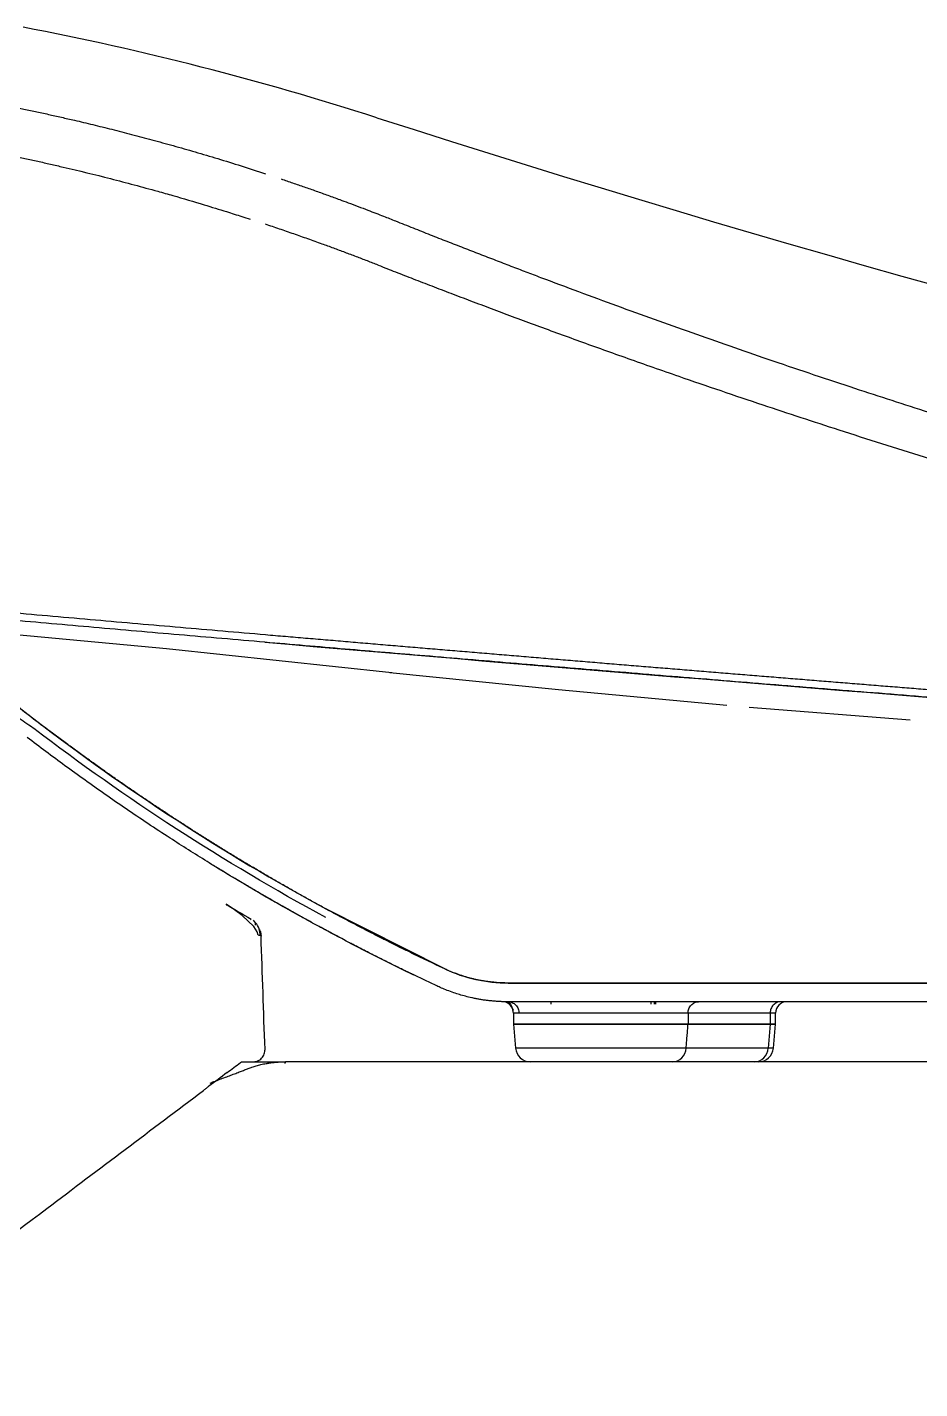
# Model space of a CAD drawing. Extents: x -4150 to 1921, y -105 to 2422.
# Drawn here: x -3656.7 to -3537.7, y 578.3 to 759.8 of the extents above; entities that cross this region are included whole.
import ezdxf

# ---------------------------------------------------------------- set-up
doc = ezdxf.new("R2010")
doc.units = 0
doc.header["$LTSCALE"] = 20
doc.header["$MEASUREMENT"] = 0
doc.layers.get('0').update_dxf_attribs({"linetype": 'CONTINUOUS'})

msp = doc.modelspace()

# ---------------------------------------------------------------- linework, layer by layer
for p, q in [((-3539, 667.45), (-3560.48, 669.17)), ((-3626.92, 640.88), (-3626.94, 640.84)), ((-3601.05, 634.31), (-3616.92, 642.32)), ((-3625.63, 639.21), (-3625.63, 639.32)), ((-3625.63, 639.2), (-3625.63, 639.31)), ((-3416.01, 632.43), (-3592.58, 632.43)), ((-3592.56, 629.92), (-3592.44, 629.79)), ((-3586.9, 629.93), (-3586.9, 629.63)), ((-3573.54, 629.63), (-3573.54, 629.93)), ((-3573.15, 629.93), (-3573.15, 629.63)), ((-3572.9, 629.63), (-3572.9, 629.93)), ((-3591.9, 628.43), (-3591.9, 626.93)), ((-3568.62, 628.43), (-3591.17, 628.43)), ((-3568.62, 628.43), (-3568.62, 626.93)), ((-3557.68, 628.43), (-3568.62, 628.43)), ((-3557.68, 628.43), (-3557.68, 626.93)), ((-3556.96, 628.43), (-3557.68, 628.43)), ((-3556.96, 626.93), (-3556.96, 628.43)), ((-3591.9, 626.93), (-3591.62, 623.75)), ((-3591.9, 626.93), (-3568.62, 626.93)), ((-3568.62, 626.93), (-3591.9, 626.93)), ((-3568.62, 626.93), (-3557.68, 626.93)), ((-3557.68, 626.93), (-3568.62, 626.93)), ((-3557.68, 626.93), (-3557.94, 623.75)), ((-3557.68, 626.93), (-3556.96, 626.93)), ((-3556.96, 626.93), (-3557.68, 626.93)), ((-3557.23, 623.75), (-3556.96, 626.93)), ((-3568.88, 623.75), (-3591.62, 623.75)), ((-3557.94, 623.75), (-3568.88, 623.75)), ((-3557.23, 623.75), (-3557.94, 623.75)), ((-3626.44, 621.93), (-3622.28, 621.93))]:
    msp.add_line(p, q)
at = {"flags": 128}
for points in [[(-3608.12, 673.76), (-3638.13, 676.96), (-3667.77, 679.71)], [(-3563.46, 669.43), (-3585.9, 671.49), (-3608.39, 673.78)], [(-3625.91, 638.81), (-3626.04, 639.23), (-3626.51, 639.96), (-3628.07, 641.44), (-3629.08, 642.18), (-3630.18, 642.92)], [(-3626.26, 640.15), (-3626.26, 640.45), (-3626.56, 640.79)], [(-3625.63, 638.79), (-3625.62, 639.19), (-3625.72, 639.58)], [(-3592.56, 629.92), (-3592.3, 629.63), (-3591.95, 628.81)]]:
    msp.add_lwpolyline(points, dxfattribs=at)
for centre, radius, start, end in [((-3732.6, 366.98), 400, 72.1688, 79.1442), ((-2997.69, 2651.69), 2000, 252.16883, 261.74013), ((-3476.53, 900.63), 293.99, 229.3221, 232.4245), ((-3476.52, 900.63), 294, 232.4244, 241.4745), ((-3470.35, 910.88), 312.02, 239.1859, 239.8929), ((-3628.07, 638.87), 2.4, 356.8943, 41.2539), ((-3592.58, 652.43), 20, 244.941, 270.0001), ((-3593.4, 628.44), 1.5, 358.9863, 68.5413), ((-3555.46, 628.43), 1.5, 90, 180), ((-3589.63, 623.93), 2, 185, 270), ((-3570.81, 623.85), 1.93, 271.6326, 356.9252), ((-3559.87, 623.85), 1.93, 271.6333, 356.9244), ((-3559.23, 623.93), 2, 270, 355)]:
    msp.add_arc(centre, radius, start, end)
for points, knots in [([(-3676.58, 752.35), (-3675.99, 752.27), (-3674.81, 752.1), (-3673.06, 751.83), (-3671.3, 751.55), (-3669.55, 751.26), (-3667.8, 750.96), (-3666.05, 750.65), (-3664.31, 750.34), (-3662.57, 750.01), (-3660.83, 749.67), (-3659.09, 749.32), (-3657.35, 748.96), (-3655.62, 748.59), (-3653.88, 748.21), (-3652.15, 747.82), (-3650.17, 747.37), (-3647.93, 746.84), (-3645.39, 746.21), (-3642.76, 745.54), (-3640.04, 744.81), (-3637.22, 744.03), (-3634.29, 743.2), (-3631.27, 742.3), (-3628.15, 741.33), (-3626.03, 740.65), (-3624.96, 740.3)], [0, 0, 0, 0, 0.033573, 0.067095, 0.100574, 0.134018, 0.167433, 0.200829, 0.234213, 0.267593, 0.300977, 0.334372, 0.367786, 0.401228, 0.434705, 0.468225, 0.501796, 0.549156, 0.598394, 0.64955, 0.702674, 0.757819, 0.815048, 0.874433, 0.936053, 1, 1, 1, 1]), ([(-3677.52, 746.01), (-3676.95, 745.93), (-3675.8, 745.76), (-3674.08, 745.49), (-3672.37, 745.22), (-3670.65, 744.94), (-3668.94, 744.65), (-3667.23, 744.34), (-3665.52, 744.03), (-3663.81, 743.71), (-3662.11, 743.38), (-3660.4, 743.04), (-3658.7, 742.69), (-3657, 742.33), (-3655.3, 741.96), (-3653.61, 741.57), (-3650.36, 740.83), (-3645.59, 739.66), (-3640.73, 738.36), (-3636.57, 737.19), (-3633.51, 736.28), (-3630.45, 735.34), (-3628.41, 734.69), (-3627.36, 734.35), (-3626.99, 734.23)], [0, 0, 0, 0, 0.033456, 0.066912, 0.100367, 0.133822, 0.167277, 0.200732, 0.234187, 0.267642, 0.301098, 0.334554, 0.36801, 0.401467, 0.434925, 0.468382, 0.501839, 0.627058, 0.75227, 0.792437, 0.876386, 0.936526, 0.977731, 1, 1, 1, 1]), ([(-3622.86, 739.6), (-3622.35, 739.43), (-3621.32, 739.08), (-3619.76, 738.54), (-3618.2, 737.99), (-3616.62, 737.42), (-3615.2, 736.9), (-3613.42, 736.24), (-3611.47, 735.51), (-3609.36, 734.7), (-3608.14, 734.21), (-3607.61, 734)], [0, 0, 0, 0, 0.0999141, 0.2012135, 0.3035452, 0.4065543, 0.5098841, 0.5827924, 0.7571417, 0.8945919, 1, 1, 1, 1]), ([(-3609.91, 728.11), (-3610.39, 728.29), (-3611.37, 728.67), (-3612.84, 729.24), (-3614.34, 729.8), (-3615.86, 730.37), (-3617.51, 730.97), (-3619.28, 731.6), (-3621.18, 732.27), (-3623.07, 732.92), (-3624.33, 733.35), (-3624.96, 733.56)], [0, 0, 0, 0, 0.097149, 0.195717, 0.295708, 0.397124, 0.499967, 0.625191, 0.750064, 0.876567, 1, 1, 1, 1]), ([(-3607.61, 734), (-3606.83, 733.69), (-3605.29, 733.08), (-3603.01, 732.17), (-3600.77, 731.29), (-3598.57, 730.44), (-3596.42, 729.6), (-3594.32, 728.79), (-3592.26, 728), (-3590.25, 727.23), (-3585.56, 725.45), (-3578.2, 722.72), (-3568.11, 719.09), (-3557.74, 715.48), (-3547.41, 712.01), (-3536.45, 708.47), (-3525.17, 704.95), (-3513.72, 701.53), (-3502.49, 698.31), (-3491.61, 695.32), (-3480.59, 692.44), (-3469.6, 689.69), (-3461.16, 687.68), (-3455.18, 686.31), (-3451.77, 685.54), (-3448.18, 684.74), (-3444.43, 683.92), (-3440.51, 683.08), (-3437.83, 682.52), (-3436.47, 682.23)], [0, 0, 0, 0, 0.0138734, 0.0274604, 0.0407621, 0.0537798, 0.0665145, 0.0789673, 0.0911392, 0.1030313, 0.1146445, 0.1743901, 0.2332494, 0.2926039, 0.3566416, 0.4143727, 0.4843971, 0.5538583, 0.6141013, 0.6800954, 0.7433561, 0.8059629, 0.8717218, 0.8905761, 0.9104379, 0.9313089, 0.9531911, 0.9760871, 1, 1, 1, 1]), ([(-3609.91, 728.11), (-3609.15, 727.81), (-3607.59, 727.2), (-3605.22, 726.28), (-3602.76, 725.33), (-3600.21, 724.35), (-3597.57, 723.35), (-3594.84, 722.32), (-3592.03, 721.27), (-3589.12, 720.19), (-3586.13, 719.09), (-3583.05, 717.97), (-3579.88, 716.83), (-3576.62, 715.67), (-3573.28, 714.49), (-3567.29, 712.4), (-3559.03, 709.59), (-3548.13, 706.01), (-3537.34, 702.6), (-3526.34, 699.25), (-3515.21, 695.97), (-3504.27, 692.89), (-3492.85, 689.8), (-3483.35, 687.34), (-3475.35, 685.35), (-3469.6, 683.96), (-3464.13, 682.67), (-3458.91, 681.47), (-3453.96, 680.35), (-3449.27, 679.32), (-3444.85, 678.36), (-3440.69, 677.48), (-3438, 676.93), (-3436.7, 676.66)], [0, 0, 0, 0, 0.013424, 0.027348, 0.041772, 0.056697, 0.072123, 0.088049, 0.104475, 0.121401, 0.138828, 0.156755, 0.175183, 0.19411, 0.213538, 0.233466, 0.298234, 0.356863, 0.422389, 0.484648, 0.546773, 0.614348, 0.673042, 0.743504, 0.777991, 0.810981, 0.842475, 0.872471, 0.900971, 0.927974, 0.953479, 0.977488, 1, 1, 1, 1]), ([(-3670.28, 682.83), (-3666.5, 682.5), (-3658.95, 681.83), (-3647.62, 680.83), (-3636.29, 679.85), (-3628.73, 679.2), (-3624.96, 678.87)], [0, 0, 0, 0, 0.249997, 0.499996, 0.749997, 1, 1, 1, 1]), ([(-3625.04, 677.85), (-3628.84, 678.18), (-3636.43, 678.83), (-3647.79, 679.82), (-3659.09, 680.81), (-3666.61, 681.48), (-3670.37, 681.81)], [0, 0, 0, 0, 0.2516833, 0.5022443, 0.7516833, 1, 1, 1, 1]), ([(-3624.96, 678.87), (-3624.06, 678.79), (-3622.28, 678.64), (-3619.61, 678.41), (-3616.94, 678.19), (-3614.28, 677.96), (-3611.62, 677.73), (-3608.96, 677.51), (-3606.31, 677.28), (-3603.67, 677.06), (-3601.03, 676.84), (-3598.39, 676.62), (-3595.76, 676.4), (-3593.14, 676.18), (-3590.52, 675.96), (-3587.9, 675.74), (-3585.29, 675.52), (-3582.68, 675.31), (-3580.08, 675.09), (-3577.48, 674.87), (-3574.89, 674.66), (-3572.3, 674.45), (-3569.72, 674.24), (-3567.15, 674.03), (-3564.58, 673.81), (-3562.01, 673.61), (-3559.45, 673.4), (-3556.89, 673.19), (-3554.34, 672.98), (-3551.8, 672.78), (-3549.26, 672.57), (-3546.73, 672.37), (-3544.2, 672.16), (-3541.67, 671.96), (-3539.16, 671.76), (-3536.64, 671.56), (-3534.14, 671.36), (-3531.64, 671.16), (-3529.14, 670.96), (-3526.65, 670.76), (-3524.17, 670.57), (-3520.7, 670.29), (-3516.26, 669.94), (-3510.86, 669.52), (-3505.46, 669.1), (-3500.09, 668.68), (-3494.73, 668.27), (-3489.4, 667.86), (-3484.07, 667.45), (-3478.77, 667.05), (-3473.49, 666.65), (-3468.22, 666.25), (-3462.97, 665.86), (-3457.75, 665.47), (-3452.54, 665.08), (-3447.35, 664.7), (-3442.18, 664.32), (-3437.03, 663.94), (-3431.9, 663.56), (-3426.8, 663.19), (-3423.4, 662.95), (-3421.71, 662.83)], [0, 0, 0, 0, 0.0129911, 0.0259606, 0.0389085, 0.0518349, 0.0647398, 0.0776231, 0.0904848, 0.103325, 0.1161436, 0.1289406, 0.1417161, 0.1544701, 0.1672024, 0.1799133, 0.1926025, 0.2052702, 0.2179163, 0.2305409, 0.2431439, 0.2557254, 0.2682852, 0.2808236, 0.2933403, 0.3058355, 0.3183091, 0.3307612, 0.3431916, 0.3556006, 0.3679879, 0.3803537, 0.3926979, 0.4050206, 0.4173217, 0.4296012, 0.4418591, 0.4540955, 0.4663103, 0.4785035, 0.4906752, 0.5028253, 0.529434, 0.5559936, 0.5825041, 0.6089656, 0.635378, 0.6617414, 0.6880557, 0.7143209, 0.740537, 0.7667041, 0.7928221, 0.8188911, 0.844911, 0.8708818, 0.8968036, 0.9226763, 0.9484999, 0.9742745, 1, 1, 1, 1]), ([(-3668.29, 677.78), (-3668.29, 677.78), (-3668.17, 677.68), (-3667.73, 677.3), (-3667.02, 676.69), (-3666.15, 675.96), (-3665.21, 675.17), (-3664.19, 674.31), (-3662.76, 673.14), (-3660.88, 671.61), (-3658.54, 669.75), (-3656.13, 667.86), (-3654.5, 666.62), (-3653.66, 665.99)], [0, 0, 0, 0, 0.002854, 0.071156, 0.143856, 0.212582, 0.285666, 0.355005, 0.42804, 0.570709, 0.713646, 0.854004, 1, 1, 1, 1]), ([(-3625.04, 677.85), (-3590.75, 674.9), (-3556.44, 672.08), (-3488.54, 666.72), (-3454.94, 664.18), (-3422.07, 661.81)], [0, 0, 0, 0, 0.5, 0.5, 1, 1, 1, 1]), ([(-3422.42, 661.83), (-3423.24, 661.89), (-3424.88, 662.01), (-3427.33, 662.19), (-3429.79, 662.37), (-3432.25, 662.54), (-3434.7, 662.72), (-3437.16, 662.9), (-3439.62, 663.08), (-3442.08, 663.26), (-3444.54, 663.45), (-3447, 663.63), (-3453.12, 664.08), (-3462.93, 664.81), (-3476.44, 665.83), (-3489.98, 666.86), (-3503.46, 667.9), (-3516.89, 668.95), (-3530.09, 670), (-3543.17, 671.04), (-3555.9, 672.07), (-3568.44, 673.09), (-3580.47, 674.09), (-3592.22, 675.06), (-3601.64, 675.86), (-3609.01, 676.48), (-3614.33, 676.93), (-3619.68, 677.39), (-3623.25, 677.69), (-3625.04, 677.85)], [0, 0, 0, 0, 0.012464, 0.024918, 0.037363, 0.049797, 0.062222, 0.074637, 0.087043, 0.09944, 0.111828, 0.124207, 0.136578, 0.204114, 0.271685, 0.338603, 0.405781, 0.47176, 0.537293, 0.60049, 0.66414, 0.724262, 0.784264, 0.840206, 0.896076, 0.921897, 0.947823, 0.973857, 1, 1, 1, 1]), ([(-3655.81, 666.35), (-3655.83, 666.36), (-3655.87, 666.39), (-3656.02, 666.49), (-3656.49, 666.81), (-3657.1, 667.22), (-3657.76, 667.67), (-3658.21, 667.98), (-3658.94, 668.48), (-3659.88, 669.13), (-3661.19, 670.05), (-3662.49, 670.96), (-3663.8, 671.9), (-3665.11, 672.84), (-3666.32, 673.73), (-3667.21, 674.37), (-3667.68, 674.72), (-3667.92, 674.9), (-3667.96, 674.93), (-3667.96, 674.93)], [0, 0, 0, 0, 0.003328, 0.008918, 0.026883, 0.089937, 0.122232, 0.150711, 0.175374, 0.260306, 0.332055, 0.433654, 0.529174, 0.621261, 0.747125, 0.867492, 0.93213, 0.992896, 1, 1, 1, 1]), ([(-3617.62, 639.85), (-3618.08, 640.11), (-3619.05, 640.63), (-3620.55, 641.46), (-3622.19, 642.38), (-3623.94, 643.37), (-3625.81, 644.45), (-3628.77, 646.19), (-3632.75, 648.6), (-3637.03, 651.32), (-3640.61, 653.67), (-3643.5, 655.61), (-3646.3, 657.55), (-3649.02, 659.47), (-3651.66, 661.37), (-3654.21, 663.26), (-3655.88, 664.53), (-3656.7, 665.16)], [0, 0, 0, 0, 0.033834, 0.070801, 0.110902, 0.154138, 0.200506, 0.250009, 0.375005, 0.5, 0.576293, 0.650965, 0.724015, 0.795444, 0.865251, 0.933436, 1, 1, 1, 1]), ([(-3609.83, 638.59), (-3610.32, 638.84), (-3611.3, 639.34), (-3612.78, 640.11), (-3614.24, 640.88), (-3615.71, 641.66), (-3617.17, 642.45), (-3618.63, 643.25), (-3620.08, 644.06), (-3621.53, 644.88), (-3622.97, 645.7), (-3624.41, 646.53), (-3625.85, 647.38), (-3627.28, 648.23), (-3628.71, 649.09), (-3630.14, 649.95), (-3631.56, 650.83), (-3632.97, 651.71), (-3634.39, 652.61), (-3635.79, 653.51), (-3637.2, 654.42), (-3638.59, 655.34), (-3639.99, 656.26), (-3641.38, 657.2), (-3642.76, 658.14), (-3644.14, 659.09), (-3645.52, 660.05), (-3646.89, 661.02), (-3648.25, 662), (-3649.61, 662.98), (-3650.97, 663.98), (-3652.32, 664.98), (-3653.21, 665.65), (-3653.66, 665.99)], [0, 0, 0, 0, 0.032022, 0.06406, 0.096113, 0.128183, 0.160267, 0.192368, 0.224485, 0.256617, 0.288765, 0.320928, 0.353108, 0.385303, 0.417514, 0.44974, 0.481983, 0.514241, 0.546514, 0.578804, 0.611109, 0.64343, 0.675767, 0.70812, 0.740488, 0.772872, 0.805271, 0.837687, 0.870118, 0.902565, 0.935028, 0.967506, 1, 1, 1, 1]), ([(-3629.77, 646.8), (-3630.36, 647.16), (-3631.54, 647.88), (-3632.11, 648.23), (-3631.93, 648.12), (-3631.93, 648.12)], [0, 0, 0, 0, 0.499543, 0.99951, 1, 1, 1, 1]), ([(-3605.17, 633.49), (-3605.39, 633.6), (-3605.84, 633.82), (-3606.51, 634.14), (-3607.16, 634.46), (-3607.81, 634.78), (-3608.45, 635.1), (-3609.08, 635.41), (-3609.7, 635.72), (-3610.32, 636.03), (-3610.92, 636.34), (-3611.52, 636.64), (-3612.11, 636.95), (-3612.68, 637.25), (-3613.26, 637.54), (-3614.95, 638.43), (-3617.61, 639.84), (-3620.92, 641.66), (-3623.79, 643.29), (-3625.63, 644.35), (-3626.72, 644.99), (-3627.23, 645.29), (-3627.72, 645.58), (-3628.19, 645.86), (-3628.62, 646.12), (-3629.03, 646.36), (-3629.42, 646.59), (-3629.65, 646.73), (-3629.77, 646.8)], [0, 0, 0, 0, 0.017857, 0.035701, 0.053532, 0.071352, 0.089161, 0.106962, 0.124755, 0.142541, 0.160323, 0.1781, 0.195875, 0.213648, 0.231421, 0.249196, 0.374452, 0.499498, 0.624628, 0.749917, 0.781154, 0.812385, 0.843615, 0.874851, 0.906101, 0.937372, 0.968669, 1, 1, 1, 1]), ([(-3625.54, 638.68), (-3625.55, 638.69), (-3625.56, 638.7), (-3625.89, 638.8), (-3625.93, 638.81)], [0, 0, 0, 0, 0.851117, 1, 1, 1, 1]), ([(-3625.64, 639.33), (-3625.63, 639.3), (-3625.62, 639.25), (-3625.6, 639.16), (-3625.58, 639.05), (-3625.56, 638.94), (-3625.55, 638.82), (-3625.54, 638.73), (-3625.54, 638.68)], [0, 0, 0, 0, 0.152334, 0.309659, 0.472576, 0.641624, 0.817289, 1, 1, 1, 1]), ([(-3602.11, 632.04), (-3602.61, 632.28), (-3603.6, 632.74), (-3605.08, 633.45), (-3606.54, 634.16), (-3607.98, 634.87), (-3609.41, 635.58), (-3610.82, 636.29), (-3612.21, 637), (-3613.59, 637.71), (-3614.95, 638.43), (-3616.29, 639.14), (-3617.18, 639.62), (-3617.62, 639.85)], [0, 0, 0, 0, 0.0951596, 0.1894681, 0.2829257, 0.3755329, 0.4672898, 0.5581971, 0.6482549, 0.7374637, 0.8258239, 0.9133358, 1, 1, 1, 1]), ([(-3601.05, 634.31), (-3601.58, 634.56), (-3602.63, 635.05), (-3604.17, 635.79), (-3605.66, 636.51), (-3607.09, 637.22), (-3608.48, 637.91), (-3609.38, 638.36), (-3609.83, 638.59)], [0, 0, 0, 0, 0.180216, 0.355012, 0.524387, 0.688343, 0.846881, 1, 1, 1, 1]), ([(-3592.58, 632.43), (-3592.73, 632.43), (-3593.04, 632.43), (-3593.49, 632.44), (-3593.95, 632.47), (-3594.4, 632.51), (-3594.86, 632.55), (-3595.31, 632.61), (-3595.76, 632.68), (-3596.22, 632.76), (-3596.67, 632.84), (-3597.12, 632.94), (-3597.56, 633.05), (-3598.01, 633.17), (-3598.45, 633.3), (-3598.89, 633.45), (-3599.33, 633.6), (-3599.77, 633.76), (-3600.2, 633.93), (-3600.63, 634.11), (-3600.91, 634.24), (-3601.05, 634.31)], [0, 0, 0, 0, 0.051956, 0.103987, 0.156092, 0.208272, 0.260527, 0.312857, 0.365262, 0.417742, 0.470297, 0.522928, 0.575633, 0.628415, 0.681271, 0.734203, 0.787211, 0.840295, 0.893454, 0.946689, 1, 1, 1, 1]), ([(-3592.58, 629.93), (-3592.74, 629.93), (-3593.07, 629.93), (-3593.55, 629.94), (-3594.04, 629.97), (-3594.53, 630.01), (-3595.02, 630.06), (-3595.51, 630.11), (-3596, 630.18), (-3596.49, 630.26), (-3596.97, 630.36), (-3597.85, 630.54), (-3598.8, 630.79), (-3599.89, 631.14), (-3600.69, 631.43), (-3601.45, 631.74), (-3601.91, 631.95), (-3602.11, 632.04)], [0, 0, 0, 0, 0.049268, 0.098698, 0.148289, 0.198042, 0.247956, 0.298032, 0.34827, 0.39867, 0.449231, 0.499954, 0.67111, 0.749944, 0.847583, 0.930935, 1, 1, 1, 1]), ([(-3592.58, 632.43), (-3591.77, 632.43), (-3590.09, 632.43), (-3587.45, 632.43), (-3584.59, 632.43), (-3581.51, 632.43), (-3578.12, 632.43), (-3574.6, 632.43), (-3570.46, 632.43), (-3566.87, 632.43), (-3564.42, 632.43), (-3563.7, 632.43)], [0, 0, 0, 0, 0.0836872, 0.1750119, 0.2739742, 0.3805738, 0.4948109, 0.6262685, 0.745789, 0.9247475, 1, 1, 1, 1]), ([(-3563.7, 632.43), (-3563.21, 632.43), (-3562.05, 632.43), (-3560.01, 632.43), (-3557.38, 632.43), (-3554.47, 632.43), (-3551.48, 632.43), (-3548.49, 632.43), (-3545.22, 632.43), (-3542.12, 632.43), (-3540.09, 632.43), (-3539.29, 632.43)], [0, 0, 0, 0, 0.05989, 0.143199, 0.249924, 0.382787, 0.500086, 0.618462, 0.750205, 0.901305, 1, 1, 1, 1]), ([(-3539.29, 632.43), (-3538.5, 632.43), (-3536.91, 632.43), (-3534.53, 632.43), (-3532.16, 632.43), (-3529.78, 632.43), (-3527.4, 632.43), (-3525.03, 632.43), (-3522.66, 632.43), (-3520.29, 632.43), (-3517.92, 632.43), (-3515.55, 632.43), (-3513.19, 632.43), (-3510.83, 632.43), (-3508.46, 632.43), (-3506.1, 632.43), (-3503.75, 632.43), (-3501.39, 632.43), (-3499.04, 632.43), (-3496.68, 632.43), (-3494.33, 632.43), (-3491.99, 632.43), (-3489.64, 632.43), (-3487.3, 632.43), (-3484.95, 632.43), (-3482.61, 632.43), (-3480.28, 632.43), (-3477.94, 632.43), (-3475.61, 632.43), (-3473.28, 632.43), (-3470.95, 632.43), (-3468.62, 632.43), (-3466.3, 632.43), (-3463.98, 632.43), (-3461.66, 632.43), (-3459.34, 632.43), (-3457.03, 632.43), (-3454.72, 632.43), (-3452.41, 632.43), (-3450.1, 632.43), (-3447.8, 632.43), (-3445.5, 632.43), (-3443.2, 632.43), (-3440.91, 632.43), (-3438.62, 632.43), (-3436.33, 632.43), (-3434.04, 632.43), (-3431.76, 632.43), (-3429.47, 632.43), (-3427.2, 632.43), (-3424.92, 632.43), (-3422.65, 632.43), (-3420.38, 632.43), (-3418.12, 632.43), (-3416.61, 632.43), (-3415.85, 632.43)], [0, 0, 0, 0, 0.018931, 0.03786, 0.056787, 0.075711, 0.094633, 0.113552, 0.132469, 0.151383, 0.170295, 0.189204, 0.208111, 0.227016, 0.245918, 0.264818, 0.283715, 0.30261, 0.321502, 0.340392, 0.359279, 0.378164, 0.397047, 0.415927, 0.434805, 0.45368, 0.472553, 0.491423, 0.510291, 0.529156, 0.548019, 0.56688, 0.585738, 0.604594, 0.623447, 0.642298, 0.661146, 0.679992, 0.698836, 0.717677, 0.736515, 0.755352, 0.774185, 0.793017, 0.811845, 0.830672, 0.849496, 0.868317, 0.887137, 0.905953, 0.924767, 0.943579, 0.962389, 0.981196, 1, 1, 1, 1]), ([(-3592.71, 629.93), (-3592.87, 629.93), (-3593.24, 629.93), (-3593.41, 629.94), (-3593.34, 629.94), (-3593.34, 629.94)], [0, 0, 0, 0, 0.433984, 0.988008, 1, 1, 1, 1]), ([(-3416.48, 629.93), (-3417.26, 629.93), (-3418.84, 629.93), (-3421.21, 629.93), (-3423.58, 629.93), (-3425.96, 629.93), (-3428.33, 629.93), (-3430.71, 629.93), (-3433.1, 629.93), (-3435.48, 629.93), (-3437.87, 629.93), (-3440.26, 629.93), (-3442.66, 629.93), (-3445.05, 629.93), (-3447.45, 629.93), (-3449.86, 629.93), (-3452.26, 629.93), (-3454.67, 629.93), (-3457.08, 629.93), (-3462.32, 629.93), (-3470.4, 629.93), (-3481.36, 629.93), (-3492.37, 629.93), (-3503.41, 629.93), (-3514.49, 629.93), (-3525.59, 629.93), (-3536.73, 629.93), (-3545.82, 629.93), (-3552.85, 629.93), (-3557.81, 629.93), (-3562.77, 629.93), (-3567.73, 629.93), (-3572.69, 629.93), (-3577.66, 629.93), (-3582.63, 629.93), (-3587.61, 629.93), (-3590.92, 629.93), (-3592.58, 629.93)], [0, 0, 0, 0, 0.0138759, 0.02775, 0.0416226, 0.0554937, 0.0693637, 0.0832328, 0.0971012, 0.1109691, 0.1248368, 0.1387045, 0.1525723, 0.1664406, 0.1803096, 0.1941794, 0.2080504, 0.2219227, 0.2357965, 0.2496721, 0.3122633, 0.3748347, 0.4374067, 0.5000003, 0.5625915, 0.6251628, 0.6877349, 0.7503284, 0.7780775, 0.8058204, 0.833559, 0.8612951, 0.8890303, 0.9167667, 0.9445059, 0.9722497, 1, 1, 1, 1]), ([(-3592.58, 629.93), (-3592.42, 629.93), (-3592.24, 629.89), (-3591.89, 629.75), (-3591.72, 629.63), (-3591.45, 629.34), (-3591.34, 629.16), (-3591.2, 628.79), (-3591.17, 628.6), (-3591.17, 628.43)], [0, 0, 0, 0, 0.25, 0.25, 0.5, 0.5, 0.75, 0.75, 1, 1, 1, 1]), ([(-3568.62, 628.43), (-3568.62, 628.62), (-3568.59, 628.82), (-3568.45, 629.18), (-3568.34, 629.35), (-3568.08, 629.62), (-3567.92, 629.74), (-3567.58, 629.89), (-3567.4, 629.93), (-3567.21, 629.93)], [0, 0, 0, 0, 0.25, 0.25, 0.5, 0.5, 0.75, 0.75, 1, 1, 1, 1]), ([(-3556.27, 629.93), (-3556.45, 629.93), (-3556.64, 629.89), (-3556.98, 629.74), (-3557.14, 629.62), (-3557.4, 629.35), (-3557.5, 629.18), (-3557.64, 628.82), (-3557.68, 628.62), (-3557.68, 628.43)], [0, 0, 0, 0, 0.25, 0.25, 0.5, 0.5, 0.75, 0.75, 1, 1, 1, 1]), ([(-3591.17, 628.43), (-3591.37, 628.43), (-3591.77, 628.43), (-3591.96, 628.43), (-3591.9, 628.43), (-3591.9, 628.43)], [0, 0, 0, 0, 0.4992778, 0.9985526, 1, 1, 1, 1]), ([(-3626.61, 621.93), (-3626.42, 621.93), (-3626.21, 621.96), (-3625.81, 622.12), (-3625.62, 622.25), (-3625.3, 622.58), (-3625.18, 622.77), (-3625.03, 623.18), (-3625.01, 623.39), (-3625.01, 623.58)], [0, 0, 0, 0, 0.25, 0.25, 0.5, 0.5, 0.75, 0.75, 1, 1, 1, 1]), ([(-3632.31, 619.1), (-3632.15, 619.16), (-3631.85, 619.28), (-3631.42, 619.44), (-3631.03, 619.59), (-3630.53, 619.78), (-3629.94, 620), (-3629.25, 620.26), (-3628.61, 620.51), (-3628.02, 620.73), (-3627.49, 620.93), (-3627.16, 621.06), (-3627, 621.12)], [0, 0, 0, 0, 0.087289, 0.167335, 0.240139, 0.3057, 0.44635, 0.572242, 0.694505, 0.806499, 0.908298, 1, 1, 1, 1]), ([(-3627.99, 621.93), (-3627.56, 621.93), (-3627.21, 621.93), (-3626.74, 621.93), (-3626.61, 621.93), (-3626.61, 621.93)], [0, 0, 0, 0, 0.5, 0.5, 1, 1, 1, 1]), ([(-3627, 621.12), (-3626.92, 621.15), (-3626.74, 621.22), (-3626.47, 621.31), (-3626.18, 621.4), (-3625.87, 621.48), (-3625.55, 621.56), (-3625.21, 621.64), (-3624.82, 621.71), (-3624.34, 621.79), (-3623.75, 621.86), (-3623.05, 621.91), (-3622.55, 621.92), (-3622.28, 621.93)], [0, 0, 0, 0, 0.056773, 0.116439, 0.179009, 0.244488, 0.312886, 0.384206, 0.458456, 0.561736, 0.686418, 0.832505, 1, 1, 1, 1]), ([(-3419.13, 621.93), (-3427.21, 621.93), (-3435.34, 621.93), (-3451.7, 621.93), (-3459.92, 621.93), (-3476.44, 621.93), (-3484.74, 621.93), (-3501.41, 621.93), (-3509.78, 621.93), (-3526.57, 621.93), (-3534.99, 621.93), (-3551.87, 621.93), (-3560.33, 621.93), (-3577.28, 621.93), (-3585.76, 621.93), (-3602.75, 621.93), (-3611.25, 621.93), (-3619.75, 621.93)], [0, 0, 0, 0, 0.125, 0.125, 0.25, 0.25, 0.375, 0.375, 0.5, 0.5, 0.625, 0.625, 0.75, 0.75, 0.875, 0.875, 1, 1, 1, 1]), ([(-3685.98, 578.35), (-3684.15, 579.73), (-3678.77, 583.78), (-3668.14, 591.79), (-3652.38, 603.67), (-3640.17, 612.87), (-3633.2, 618.12)], [0, 0, 0, 0, 0.104181, 0.305575, 0.604181, 1, 1, 1, 1]), ([(-3632.49, 618.66), (-3632.61, 618.57), (-3632.85, 618.39), (-3633.08, 618.21), (-3633.2, 618.12)], [0, 0, 0, 0, 0.499902, 1, 1, 1, 1])]:
    msp.add_open_spline(points, degree=3, knots=knots)
for points, degree in [([(-3616.92, 641.17), (-3630.52, 648.53), (-3643.53, 656.96), (-3655.81, 666.35)], 3), ([(-3630.17, 642.85), (-3630.12, 642.93)], 1), ([(-3625.71, 639.57), (-3625.7, 639.54)], 1), ([(-3625.01, 623.58), (-3625.19, 628.62), (-3625.36, 633.65), (-3625.54, 638.68)], 3), ([(-3568.88, 623.75), (-3568.62, 626.93)], 1), ([(-3630.05, 620.49), (-3629.45, 620.95), (-3628.85, 621.4), (-3628.29, 621.82)], 3), ([(-3628.29, 621.82), (-3628.19, 621.9), (-3628.08, 621.93), (-3627.99, 621.93)], 3), ([(-3622.28, 621.93), (-3622.36, 621.72)], 1), ([(-3619.75, 621.93), (-3620.6, 621.93), (-3621.44, 621.93), (-3622.28, 621.93)], 3), ([(-3630.05, 620.49), (-3630.87, 619.88), (-3631.68, 619.27), (-3632.49, 618.66)], 3)]:
    msp.add_open_spline(points, degree=degree)

doc.saveas('drawing.dxf')
